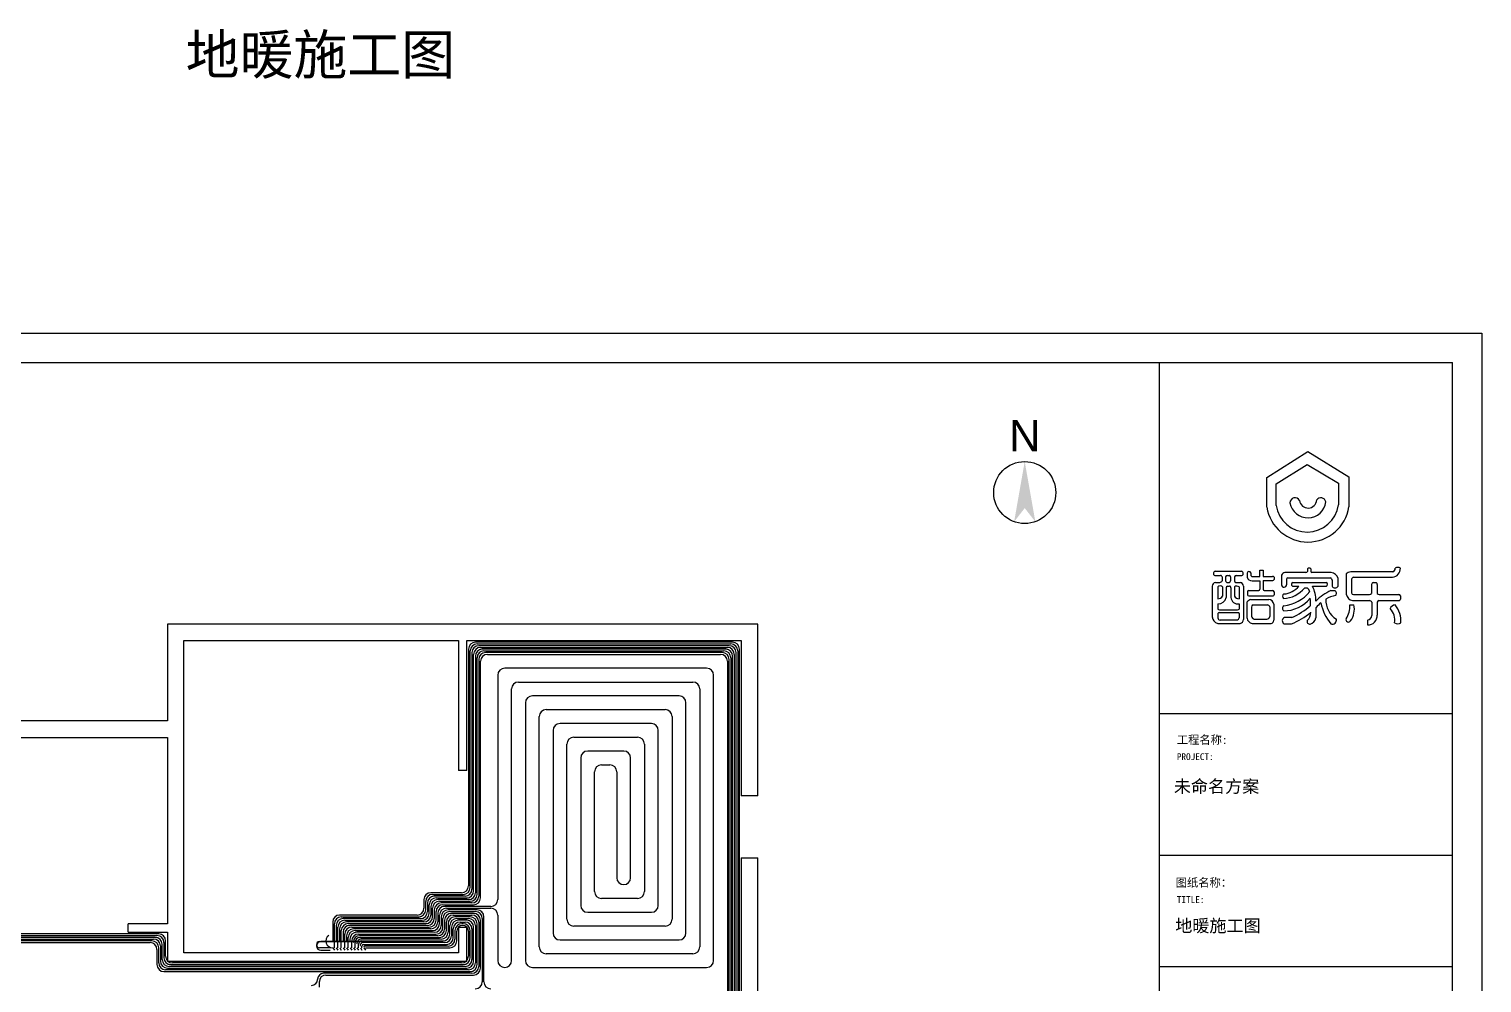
# Model space of a CAD drawing. Header units: inches. Extents: x 0 to 33600, y -33640 to -5478.
# Drawn here: x 12587 to 33600, y -19282 to -5478 of the extents above; entities that cross this region are included whole.
import ezdxf

# ---------------------------------------------------------------- set-up
doc = ezdxf.new("R2010")
doc.units = ezdxf.units.IN
doc.header["$MEASUREMENT"] = 0
for name, color, linetype in [('A2-建筑墙体', 255, 'Continuous'), ('P9-符号标注', 1, 'Continuous'), ('图框', 4, 'Continuous'), ('地暖管', 7, 'Continuous')]:
    doc.layers.add(name, color=color, linetype=linetype)
doc.styles.add('1f488f4b2ef1b152d32ed8bb140b4ed1', font='', dxfattribs={"height": 43.198381})
doc.styles.add('58c27925b294fd0c30aaffbcf10887a5', font='', dxfattribs={"height": 52.798021})
doc.styles.add('871ba157db02772189435026d6a1f12a', font='', dxfattribs={"height": 52.798021})
doc.styles.add('DEFAULT_COMPASS_TEXT_STYLE13.239135297263294', font='', dxfattribs={"height": 198.587029})
doc.styles.add('LAYER_TEXT_STYLE_YELLOW_800_ZH', font='', dxfattribs={"height": 714.285714})
doc.styles.add('macro_bim_design_name_ZH', font='', dxfattribs={"height": 80.1})
doc.styles.add('macro_bim_page_name_ZH', font='', dxfattribs={"height": 80.1})
doc.styles.get('1f488f4b2ef1b152d32ed8bb140b4ed1').set_extended_font_data('SimSun')
doc.styles.get('58c27925b294fd0c30aaffbcf10887a5').set_extended_font_data('SimSun')
doc.styles.get('871ba157db02772189435026d6a1f12a').set_extended_font_data('SimSun')
doc.styles.get('DEFAULT_COMPASS_TEXT_STYLE13.239135297263294').set_extended_font_data('Arial')
doc.styles.get('LAYER_TEXT_STYLE_YELLOW_800_ZH').set_extended_font_data('SimSun')
doc.styles.get('macro_bim_design_name_ZH').set_extended_font_data('SimSun')
doc.styles.get('macro_bim_page_name_ZH').set_extended_font_data('SimSun')

# ---------------------------------------------------------------- blocks, each defined once
blk = doc.blocks.new('1017054')
at = {"layer": '图框', "linetype": 'Continuous'}
for p, q in [((0.6, -8420), (11879.4, -8420)), ((11879.4, -8420), (11879.4, -16820)), ((155.4, -8570), (11729.4, -8570)), ((10229.5, -8570), (10229.5, -16670)), ((11729.4, -16670), (11729.4, -8570)), ((10779.5, -9157.8), (10989, -9025.4)), ((10989, -9025.4), (11199.7, -9154.6)), ((10827.1, -9190.6), (10985.9, -9092.1)), ((10985.9, -9092.1), (11145.7, -9187.4)), ((10779.5, -9309.1), (10779.5, -9157.8)), ((10827.1, -9300.7), (10827.1, -9190.6)), ((11145.7, -9187.4), (11145.7, -9298.5)), ((11199.7, -9154.6), (11199.7, -9308.1)), ((10516, -9638.2), (10649.4, -9638.2)), ((10679, -9646.9), (10679, -9668.4)), ((10698.5, -9645.8), (10698.5, -9659.9)), ((10743.9, -9664.3), (10743.9, -9631.6)), ((10743.9, -9631.6), (10761.1, -9631.6)), ((10761.1, -9631.6), (10761.1, -9664.3)), ((10978.7, -9644.7), (10871.7, -9644.7)), ((10987.8, -9625.8), (10987.8, -9639.2)), ((11005, -9625.8), (11005, -9639.2)), ((11108.5, -9644.7), (11010.5, -9644.7)), ((11185.8, -9651.3), (11185.8, -9755.9)), ((11423.8, -9641.2), (11208.3, -9641.2)), ((10500, -9714), (10500, -9870.6)), ((10516.5, -9694.8), (10539.6, -9694.8)), ((10517.5, -9659.8), (10542.9, -9659.8)), ((10529.4, -9718.3), (10529.4, -9778.2)), ((10550.4, -9666.9), (10550.4, -9686.3)), ((10553.1, -9717.5), (10553.1, -9764.5)), ((10568.9, -9666.9), (10568.9, -9686.3)), ((10572.1, -9722), (10572.1, -9772.4)), ((10578.3, -9659.6), (10588.4, -9659.6)), ((10578.3, -9694.8), (10588.4, -9694.8)), ((10578.3, -9714.4), (10588.4, -9714.4)), ((10593.9, -9666.9), (10593.9, -9686.3)), ((10596.3, -9722), (10596.3, -9772.4)), ((10613.6, -9666.9), (10613.6, -9686.3)), ((10614.5, -9717.5), (10614.5, -9764.5)), ((10621.8, -9694.8), (10644.9, -9694.8)), ((10622.9, -9659.8), (10647.9, -9659.8)), ((10637.7, -9718.3), (10637.7, -9778.2)), ((10660.1, -9714), (10660.1, -9884.4)), ((10704.1, -9686.4), (10743.9, -9686.4)), ((10704.3, -9664.3), (10743.9, -9664.3)), ((10743.9, -9686.4), (10743.9, -9730)), ((10761.1, -9664.3), (10809.3, -9664.3)), ((10761.1, -9685.6), (10809.8, -9685.6)), ((10761.1, -9685.6), (10761.1, -9730.2)), ((10816.5, -9668.6), (10816.5, -9680.6)), ((10855.3, -9657.7), (10855.3, -9708.4)), ((10880.1, -9678.8), (10880.1, -9706.5)), ((10887.5, -9672), (11104.9, -9672)), ((10910.4, -9714.1), (10943, -9714.1)), ((10912.3, -9694.7), (11083.7, -9694.7)), ((10973.1, -9723), (10985.5, -9723)), ((11012.4, -9714.1), (11083.9, -9714.1)), ((11113.3, -9682.5), (11113.3, -9713.5)), ((11143.8, -9714.1), (11143.8, -9674.1)), ((11213, -9677.6), (11213, -9748.9)), ((11223.1, -9668.1), (11422.3, -9668.1)), ((11314.9, -9705.6), (11314.9, -9751.8)), ((11322.9, -9694.6), (11339.5, -9694.6)), ((11344.4, -9705.7), (11344.4, -9752.1)), ((10529.4, -9804.4), (10529.4, -9831)), ((10637.7, -9804.4), (10637.7, -9831)), ((10678.1, -9795.8), (10678.1, -9878.3)), ((10680.2, -9743.1), (10680.2, -9757.9)), ((10686.9, -9736.4), (10739.1, -9736.4)), ((10687.1, -9763.1), (10811.6, -9763.1)), ((10698.5, -9782.5), (10789.7, -9782.5)), ((10766.4, -9736.4), (10808.7, -9736.4)), ((10815.4, -9806), (10815.4, -9888.1)), ((10817.3, -9743.3), (10817.3, -9757.7)), ((11107.6, -9737.1), (11127, -9737.1)), ((11218.2, -9787.6), (11305.1, -9787.6)), ((11222.8, -9756.7), (11303.9, -9756.7)), ((11316.4, -9796.6), (11316.4, -9864.4)), ((11343.9, -9796.4), (11343.9, -9861.9)), ((11352.4, -9787.6), (11454.7, -9787.6)), ((11354.5, -9757), (11454.4, -9757)), ((11462.8, -9763.9), (11462.8, -9780.4)), ((10529.4, -9853.9), (10529.4, -9876.8)), ((10535.8, -9849.4), (10633.5, -9849.4)), ((10537.1, -9834.6), (10630, -9834.6)), ((10637.7, -9853.9), (10637.7, -9876.8)), ((10701.9, -9821.1), (10701.9, -9867.3)), ((10706.1, -9809.8), (10782.9, -9809.8)), ((10795, -9819.6), (10795, -9869.2)), ((10907.3, -9874.9), (10869.2, -9874.9)), ((11031, -9876.9), (11031, -9822.5)), ((11203.9, -9809.9), (11224.6, -9809.9)), ((10528.2, -9905.3), (10643.9, -9905.3)), ((10541, -9887.2), (10629.8, -9887.2)), ((10704.2, -9905.1), (10801.8, -9905.1)), ((10715.6, -9882.4), (10779.9, -9882.4)), ((10867.5, -9906.4), (10905, -9906.4)), ((11295.1, -9888.3), (11295.1, -9912.6)), ((11729.4, -10367.6), (10229.5, -10367.6)), ((10229.5, -11091), (11729.4, -11091)), ((10229.5, -11659.7), (11729.4, -11659.7))]:
    blk.add_line(p, q, dxfattribs=at)
for centre, radius, start, end in [((10923.6, -9287.3), 25.6, 25.4217, 181.47552), ((10989.2, -9271.9), 92.6, 189.98711, 353.32388), ((10990.5, -9270.3), 44.2, 187.87552, 356.26453), ((11055.9, -9287.3), 25.6, 10.33016, 146.54958), ((10989.5, -9275.6), 212.7, 189.06326, 351.22537), ((10986.2, -9276.4), 161, 188.67877, 352.08264), ((10516.9, -9649), 10.8, 94.31777, 273.35043), ((10648.6, -9649), 10.8, 266.64957, 85.68223), ((10688.9, -9649), 10.2, 18.32617, 167.8205), ((10874, -9664.4), 19.8, 96.6007, 160.3597), ((10978.9, -9634.8), 9.89, 268.87418, 333.44443), ((10996.4, -9631.7), 10.4, 34.3448, 145.6552), ((11011.8, -9638), 6.85, 190.65553, 259.34445), ((11105.8, -9683.8), 39.2, 14.29939, 86.08947), ((11207.9, -9670.3), 29.1, 89.06215, 139.2711), ((11417.5, -9623), 45.4, 276.04296, 0.65613), ((11418.2, -9624.1), 18, 287.89719, 5.26145), ((11449.5, -9642.5), 24.2, 56.36841, 123.63158), ((10522.7, -9716.8), 22.9, 105.83975, 172.95766), ((10541.5, -9726.9), 14.9, 39.01448, 144.50691), ((10539.7, -9683.8), 11, 269.14342, 346.82722), ((10543.6, -9666.6), 6.82, 357.98129, 95.32506), ((10578, -9668.9), 9.33, 88.04288, 167.30389), ((10577.1, -9686.7), 8.15, 177.11169, 278.98932), ((10580.1, -9722.1), 7.97, 102.506, 178.97522), ((10587.9, -9665.7), 6.14, 349.24252, 85.66618), ((10584.8, -9686.4), 9.14, 292.98911, 0.31258), ((10588.7, -9722), 7.62, 359.86447, 92.47381), ((10622.4, -9668.9), 9.02, 87.0265, 167.29825), ((10622.1, -9686.4), 8.43, 179.77374, 268.00348), ((10625.6, -9733.6), 19.5, 51.82613, 124.56226), ((10640.8, -9713.7), 19.4, 359.2366, 77.79726), ((10702.5, -9662), 24.4, 195.3683, 273.70917), ((10703.6, -9659.4), 5.04, 186.11292, 278.41232), ((10736.8, -9729.7), 7.12, 288.75772, 357.82544), ((10769.1, -9728.8), 8.1, 189.86636, 250.41756), ((10809.5, -9672.2), 7.85, 27.06586, 91.1627), ((10808.8, -9677.4), 8.28, 276.56808, 337.70407), ((10867.7, -9707.1), 12.5, 186.18703, 2.53611), ((10858.4, -9629.4), 148, 272.30258, 320.77209), ((10859.3, -9646.7), 107.5, 273.95236, 321.12869), ((10887.7, -9679.7), 7.63, 91.63091, 173.24155), ((10916.3, -9704.9), 10.9, 111.61272, 237.21278), ((10965.6, -9751), 34.4, 15.36733, 54.46764), ((10883.2, -9785), 147.4, 357.88465, 28.76708), ((11080.2, -9704.5), 10.3, 291.04973, 70.19579), ((11102.5, -9682.6), 10.8, 0.02101, 77.29861), ((11128.7, -9706.7), 16.8, 203.57852, 334.05096), ((11226.9, -9682.3), 14.7, 105.19199, 161.43864), ((11330.2, -9708.3), 15.5, 118.11695, 170.12964), ((11327.8, -9706.4), 16.6, 2.43148, 45.33025), ((10530.2, -9752), 26.2, 268.28604, 331.4678), ((10530.3, -9761.2), 43.2, 268.70709, 344.96225), ((10631.6, -9769.6), 35.4, 184.56529, 280.02182), ((10634.3, -9757.4), 21, 199.75555, 279.22992), ((10701.1, -9808.8), 26.4, 95.46915, 150.42928), ((10687.9, -9744.1), 7.75, 97.02299, 172.38785), ((10687.8, -9754.9), 8.21, 201.55894, 265.2478), ((10788.8, -9809.4), 26.9, 7.31535, 87.96974), ((10809.1, -9744.7), 8.27, 9.89262, 92.87217), ((10810.9, -9756.6), 6.48, 276.52054, 350.24731), ((10874.6, -9766.5), 14.8, 121.83917, 226.61217), ((10866.8, -9668.8), 171.6, 269.65518, 321.42886), ((10846, -9619.7), 195.6, 275.85745, 321.34119), ((10883.7, -9798.1), 119.4, 352.30381, 10.76487), ((11214.4, -9973.6), 259.6, 114.30819, 135.12674), ((11271.5, -10063.7), 340.6, 129.22598, 134.91631), ((11283.8, -9756.8), 231.7, 190.70569, 220.3029), ((11194.2, -9786.5), 112.8, 177.3231, 238.5217), ((11148.4, -9880.9), 120, 98.18986, 123.83833), ((11119.5, -9751.2), 16, 317.39698, 62.11168), ((11224.2, -9749.1), 39, 189.98938, 261.04294), ((11223.5, -9745.7), 11.1, 197.06299, 266.0296), ((11302.3, -9738.5), 18.3, 274.95343, 313.25104), ((11302.4, -9802.6), 15.2, 23.19769, 79.76546), ((11354, -9797.7), 10.2, 98.95345, 172.60139), ((11354.6, -9743.9), 13.1, 218.86043, 269.43164), ((11453.5, -9766.6), 9.65, 16.3888, 84.90044), ((11455.1, -9779.9), 7.71, 266.93219, 356.95544), ((10539.4, -9867.4), 39.5, 184.54605, 253.58766), ((10536.5, -9825.9), 8.72, 215.6619, 274.05521), ((10535.6, -9856), 6.59, 88.46243, 161.40648), ((10540.3, -9876.3), 11, 182.87885, 273.35272), ((10627.2, -9877), 10.5, 284.46104, 1.14558), ((10629.6, -9823.7), 10.9, 272.46893, 318.04303), ((10633.5, -9853.6), 4.23, 356.58331, 90.13579), ((10711.5, -9872), 33.9, 190.68318, 257.6799), ((10722.2, -9822.1), 20.2, 142.48921, 177.23819), ((10719.3, -9865.3), 17.5, 186.44353, 257.53091), ((10778.4, -9865.5), 17, 275.00122, 347.37064), ((10782.1, -9823.2), 13.4, 15.3429, 86.46938), ((10876.2, -9891.1), 17.6, 113.26645, 240.43211), ((10874.6, -9827.3), 15.7, 123.37817, 235.87286), ((10796.3, -9609.5), 316.2, 290.11771, 311.01816), ((10725, -9487.1), 428.5, 295.18491, 310.27374), ((10952.8, -9851), 51.1, 311.40309, 3.37904), ((10986.7, -9864), 46.1, 288.01257, 343.66019), ((11091.4, -9817.7), 112.8, 325.90021, 3.97691), ((11126.6, -9832.2), 100.5, 323.81286, 12.79996), ((11296.4, -9865), 47.6, 268.32184, 3.75751), ((11290, -9862.4), 26.5, 281.04559, 355.65503), ((11438, -9839.4), 29.6, 93.67776, 159.45251), ((11344.6, -9889.3), 89.2, 351.62787, 42.57758), ((11332.1, -9893.1), 133.1, 356.08577, 38.6706), ((10638.4, -9884.3), 21.7, 284.70413, 359.86534), ((10798.7, -9888.7), 16.7, 280.69152, 1.98886), ((10998.2, -9895.2), 13, 153.43144, 282.69986), ((11115, -9887.3), 20.9, 247.69598, 13.05991), ((11196.8, -9885), 12.7, 161.60144, 329.06567), ((11448.7, -9874.7), 31.9, 240.08498, 300.52454)]:
    blk.add_arc(centre, radius, start, end, dxfattribs=at)
at = {"layer": '图框', "color": 255, "attachment_point": 1, "line_spacing_factor": 0.8}
for s, insert, char_height, style in [('工程名称:', (10319.5, -10479.1), 42.24, '871ba157db02772189435026d6a1f12a'), ('PROJECT:', (10319.5, -10569.3), 34.56, '1f488f4b2ef1b152d32ed8bb140b4ed1'), ('图纸名称：', (10313.6, -11209.7), 42.24, '58c27925b294fd0c30aaffbcf10887a5'), ('TITLE:', (10319.5, -11300), 34.56, '1f488f4b2ef1b152d32ed8bb140b4ed1')]:
    blk.add_mtext(s, dxfattribs=dict(at, insert=insert, char_height=char_height, style=style))

msp = doc.modelspace()

# ---------------------------------------------------------------- hatches: boundary and pattern name
at = {"layer": 'P9-符号标注'}
msp.add_hatch(color=0, dxfattribs=at).paths.add_polyline_path([(26987, -12410), (26834, -12608), (26987, -11736), (27141, -12608)], flags=0)

# ---------------------------------------------------------------- linework, layer by layer
at = {"layer": 'A2-建筑墙体', "color": 255, "linetype": 'Continuous'}
for p, q in [((14587, -14088), (14587, -14328)), ((23127, -14088), (14587, -14088)), ((23127, -14328), (23127, -14088)), ((14587, -14328), (14587, -15488)), ((14827, -14328), (18797, -14328)), ((14827, -18848), (14827, -14328)), ((18797, -14328), (18797, -16206)), ((18917, -14328), (22887, -14328)), ((18917, -16206), (18917, -14328)), ((22887, -14328), (22887, -16572)), ((23127, -16572), (23127, -14328)), ((14587, -15488), (11952, -15488)), ((11952, -15728), (14587, -15728)), ((14587, -15728), (14587, -18428)), ((18917, -16206), (18797, -16206)), ((18917, -16206), (18797, -16206)), ((23127, -16572), (22887, -16572)), ((23127, -16572), (22887, -16572)), ((22887, -17472), (22887, -19718)), ((22887, -17472), (23127, -17472)), ((22887, -17472), (23127, -17472)), ((23127, -19718), (23127, -17472)), ((14587, -18428), (14020, -18428)), ((14020, -18548), (14020, -18428)), ((14020, -18548), (14020, -18428)), ((18797, -18475), (18797, -18848)), ((18797, -18475), (18917, -18475)), ((18797, -18475), (18917, -18475)), ((18917, -18968), (18917, -18475)), ((14020, -18548), (14587, -18548)), ((14587, -18548), (14587, -18848)), ((14587, -18848), (14587, -18968)), ((18797, -18848), (14827, -18848)), ((14587, -18968), (18797, -18968)), ((18797, -18968), (18917, -18968))]:
    msp.add_line(p, q, dxfattribs=at)
at = {"layer": 'P9-符号标注', "color": 0, "linetype": 'Continuous'}
msp.add_circle((26987, -12186), 449, dxfattribs=at)
at = {"layer": '地暖管', "color": 242, "linetype": 'Continuous', "true_color": 0xbd002e}
for p, q in [((18942, -14452), (18942, -17876)), ((18967, -17901), (18967, -14477)), ((22762, -14352), (19042, -14352)), ((19067, -14377), (22737, -14377)), ((22712, -14402), (19092, -14402)), ((19117, -14427), (22687, -14427)), ((22662, -14452), (19142, -14452)), ((19166, -14477), (22637, -14477)), ((22837, -14477), (22837, -19907)), ((22862, -19882), (22862, -14452)), ((18992, -14502), (18992, -17926)), ((19017, -17951), (19017, -14527)), ((19042, -14552), (19042, -17976)), ((19066, -18000), (19066, -14577)), ((19091, -14602), (19091, -18025)), ((19116, -18050), (19116, -14627)), ((22612, -14502), (19191, -14502)), ((19216, -14527), (22587, -14527)), ((22687, -14627), (22687, -20057)), ((22712, -20032), (22712, -14602)), ((22737, -14577), (22737, -20007)), ((22762, -19982), (22762, -14552)), ((22787, -14527), (22787, -19957)), ((22812, -19932), (22812, -14502)), ((19366, -14827), (19366, -18075)), ((22387, -14727), (19466, -14727)), ((22487, -18959), (22487, -14827)), ((19566, -18959), (19566, -15027)), ((19666, -14927), (22187, -14927)), ((21987, -15127), (19866, -15127)), ((22287, -15027), (22287, -18759)), ((19766, -15227), (19766, -18959)), ((20066, -15327), (21787, -15327)), ((22087, -18559), (22087, -15227)), ((19966, -18759), (19966, -15427)), ((21587, -15527), (20266, -15527)), ((21887, -15427), (21887, -18359)), ((20166, -15627), (20166, -18559)), ((20466, -15727), (21387, -15727)), ((21687, -18159), (21687, -15627)), ((20366, -18359), (20366, -15827)), ((21187, -15927), (20666, -15927)), ((21487, -15827), (21487, -17959)), ((20566, -16027), (20566, -18159)), ((20866, -16127), (20987, -16127)), ((21287, -17759), (21287, -16027)), ((20766, -17959), (20766, -16227)), ((21087, -16227), (21087, -17759)), ((18842, -17976), (18398, -17976)), ((18423, -18001), (18867, -18001)), ((18892, -18026), (18448, -18026)), ((18473, -18051), (18917, -18051)), ((21387, -18059), (20866, -18059)), ((18298, -18076), (18298, -18200)), ((18323, -18225), (18323, -18101)), ((18348, -18126), (18348, -18250)), ((18373, -18275), (18373, -18151)), ((18398, -18176), (18398, -18299)), ((18423, -18324), (18423, -18200)), ((18448, -18225), (18448, -18349)), ((18473, -18374), (18473, -18250)), ((18942, -18076), (18498, -18076)), ((18498, -18275), (18498, -18399)), ((18523, -18100), (18966, -18100)), ((18991, -18125), (18548, -18125)), ((18573, -18150), (19016, -18150)), ((19266, -18175), (18598, -18175)), ((18623, -18200), (19266, -18200)), ((19066, -18225), (18648, -18225)), ((18672, -18250), (19041, -18250)), ((19016, -18275), (18697, -18275)), ((20666, -18259), (21587, -18259)), ((16978, -18400), (16978, -18676)), ((17003, -18673), (17003, -18425)), ((17028, -18450), (17028, -18676)), ((17053, -18673), (17053, -18475)), ((18198, -18300), (17078, -18300)), ((17103, -18325), (18223, -18325)), ((18248, -18350), (17128, -18350)), ((17153, -18375), (18273, -18375)), ((18298, -18399), (17178, -18399)), ((17203, -18424), (18323, -18424)), ((18348, -18449), (17228, -18449)), ((17253, -18474), (18373, -18474)), ((18523, -18424), (18523, -18300)), ((18548, -18325), (18548, -18449)), ((18572, -18474), (18572, -18350)), ((18597, -18375), (18597, -18499)), ((18622, -18524), (18622, -18400)), ((18647, -18425), (18647, -18549)), ((18672, -18574), (18672, -18450)), ((18697, -18475), (18697, -18599)), ((18722, -18300), (18991, -18300)), ((18966, -18325), (18747, -18325)), ((18772, -18350), (18942, -18350)), ((18917, -18375), (18797, -18375)), ((18822, -18400), (18892, -18400)), ((18867, -18425), (18847, -18425)), ((18856, -18450), (18858, -18450)), ((19017, -18967), (19017, -18475)), ((19042, -18450), (19042, -18992)), ((19066, -19017), (19066, -18425)), ((19091, -18400), (19091, -19042)), ((19116, -19067), (19116, -18375)), ((19141, -18350), (19141, -19267)), ((19166, -19267), (19166, -18325)), ((19366, -18300), (19366, -18959)), ((21787, -18459), (20466, -18459)), ((14462, -18572), (12077, -18572)), ((12102, -18597), (14437, -18597)), ((14412, -18622), (12127, -18622)), ((12152, -18647), (14387, -18647)), ((14362, -18672), (12177, -18672)), ((12201, -18697), (14337, -18697)), ((14537, -18697), (14537, -18917)), ((14562, -18892), (14562, -18672)), ((16787, -18684), (17942, -18684)), ((18145, -18684), (16805, -18684)), ((17003, -18773), (17003, -18673)), ((17053, -18773), (17053, -18673)), ((17078, -18499), (17078, -18676)), ((17103, -18673), (17103, -18524)), ((17103, -18773), (17103, -18673)), ((17128, -18549), (17128, -18676)), ((17153, -18673), (17153, -18574)), ((17153, -18773), (17153, -18673)), ((17178, -18599), (17178, -18676)), ((17203, -18673), (17203, -18624)), ((17203, -18773), (17203, -18673)), ((17228, -18649), (17228, -18676)), ((17253, -18674), (17253, -18673)), ((17253, -18773), (17253, -18674)), ((17277, -18686), (17277, -18689)), ((18398, -18499), (17278, -18499)), ((17302, -18699), (17302, -18698)), ((17302, -18773), (17302, -18699)), ((17303, -18524), (18423, -18524)), ((18448, -18549), (17328, -18549)), ((17352, -18574), (18472, -18574)), ((18497, -18599), (17364, -18599)), ((17376, -18624), (18522, -18624)), ((18547, -18649), (17389, -18649)), ((17401, -18674), (18572, -18674)), ((18597, -18699), (17414, -18699)), ((18042, -18684), (17942, -18684)), ((18245, -18684), (18145, -18684)), ((18722, -18624), (18722, -18500)), ((18747, -18525), (18747, -18649)), ((18772, -18673), (18772, -18534)), ((18942, -18534), (18942, -18892)), ((18967, -18917), (18967, -18525)), ((18992, -18500), (18992, -18942)), ((20266, -18659), (21987, -18659)), ((14437, -18797), (14437, -19017)), ((14462, -18992), (14462, -18772)), ((14487, -18747), (14487, -18967)), ((14512, -18942), (14512, -18722)), ((16743, -18729), (16743, -18728)), ((16743, -18746), (16743, -18747)), ((16943, -18773), (16787, -18773)), ((16805, -18809), (16943, -18809)), ((16980, -18776), (17003, -18809)), ((17030, -18776), (17053, -18809)), ((17080, -18776), (17103, -18809)), ((17130, -18776), (17153, -18809)), ((17180, -18776), (17203, -18809)), ((17229, -18776), (17253, -18809)), ((17279, -18776), (17302, -18809)), ((17327, -18711), (17327, -18713)), ((17328, -18775), (17352, -18809)), ((17352, -18724), (17352, -18723)), ((17352, -18773), (17352, -18724)), ((17377, -18736), (17377, -18737)), ((17378, -18774), (17402, -18809)), ((17402, -18749), (17402, -18748)), ((17402, -18773), (17402, -18749)), ((17426, -18724), (18622, -18724)), ((17427, -18761), (17427, -18762)), ((17427, -18774), (17452, -18809)), ((18647, -18749), (17439, -18749)), ((17452, -18773), (17552, -18773)), ((17552, -18773), (18672, -18773)), ((22187, -18859), (20066, -18859)), ((14537, -19117), (18966, -19117)), ((18942, -19092), (14562, -19092)), ((14587, -19067), (18917, -19067)), ((18892, -19042), (14612, -19042)), ((14637, -19017), (18867, -19017)), ((18842, -18992), (14662, -18992)), ((19866, -19059), (22387, -19059)), ((16760, -19229), (16760, -19230)), ((16785, -19345), (16785, -19262)), ((18991, -19142), (16847, -19142)), ((16880, -19167), (19016, -19167))]:
    msp.add_line(p, q, dxfattribs=at)
for centre, radius, start, end in [((19042, -14452), 100, 90, 180), ((19067, -14477), 100, 90, 180), ((19092, -14502), 100, 90, 180), ((19117, -14527), 100, 90, 180), ((19142, -14552), 100, 90, 180), ((19166, -14577), 100, 90, 180), ((22637, -14577), 100, 0, 90), ((22662, -14552), 100, 0, 90), ((22687, -14527), 100, 0, 90), ((22712, -14502), 100, 0, 90), ((22737, -14477), 100, 0, 90), ((22762, -14452), 100, 0, 90), ((19191, -14602), 100, 90, 180), ((19216, -14627), 100, 90, 180), ((22587, -14627), 100, 0, 90), ((22612, -14602), 100, 0, 90), ((19466, -14827), 100, 90, 180), ((22387, -14827), 100, 0, 90), ((19666, -15027), 100, 90, 180), ((19866, -15227), 100, 90, 180), ((21987, -15227), 100, 0, 90), ((22187, -15027), 100, 0, 90), ((20066, -15427), 100, 90, 180), ((21787, -15427), 100, 0, 90), ((20266, -15627), 100, 90, 180), ((21587, -15627), 100, 0, 90), ((20466, -15827), 100, 90, 180), ((21387, -15827), 100, 0, 90), ((20666, -16027), 100, 90, 180), ((21187, -16027), 100, 0, 90), ((20866, -16227), 100, 90, 180), ((20987, -16227), 100, 0, 90), ((21187, -17759), 100, 180, 270), ((21187, -17759), 100, 270, 0), ((18398, -18076), 100, 90, 180), ((18423, -18101), 100, 90, 180), ((18448, -18126), 100, 90, 180), ((18473, -18151), 100, 90, 180), ((18842, -17876), 100, 270, 0), ((18867, -17901), 100, 270, 0), ((18892, -17926), 100, 270, 0), ((18917, -17951), 100, 270, 0), ((18942, -17976), 100, 270, 0), ((18966, -18000), 100, 270, 0), ((18991, -18025), 100, 270, 0), ((19016, -18050), 100, 270, 0), ((20866, -17959), 100, 180, 270), ((21387, -17959), 100, 270, 0), ((18198, -18200), 100, 270, 0), ((18223, -18225), 100, 270, 0), ((18248, -18250), 100, 270, 0), ((18273, -18275), 100, 270, 0), ((18498, -18176), 100, 90, 180), ((18523, -18200), 100, 90, 180), ((18548, -18225), 100, 90, 180), ((18573, -18250), 100, 90, 180), ((18598, -18275), 100, 90, 180), ((18623, -18300), 100, 90, 180), ((18648, -18325), 100, 90, 180), ((18672, -18350), 100, 90, 180), ((18697, -18375), 100, 90, 180), ((19016, -18375), 100, 0, 90), ((19041, -18350), 100, 0, 90), ((19066, -18325), 100, 0, 90), ((19266, -18075), 100, 270, 0), ((19266, -18300), 100, 0, 90), ((20666, -18159), 100, 180, 270), ((21587, -18159), 100, 270, 0), ((17078, -18400), 100, 90, 180), ((17103, -18425), 100, 90, 180), ((17128, -18450), 100, 90, 180), ((17153, -18475), 100, 90, 180), ((17178, -18499), 100, 90, 180), ((17203, -18524), 100, 90, 180), ((17228, -18549), 100, 90, 180), ((17253, -18574), 100, 90, 180), ((18298, -18299), 100, 270, 0), ((18323, -18324), 100, 270, 0), ((18348, -18349), 100, 270, 0), ((18373, -18374), 100, 270, 0), ((18398, -18399), 100, 270, 0), ((18423, -18424), 100, 270, 0), ((18448, -18449), 100, 270, 0), ((18472, -18474), 100, 270, 0), ((18722, -18400), 100, 90, 180), ((18747, -18425), 100, 90, 180), ((18772, -18450), 100, 90, 180), ((18797, -18475), 100, 90, 180), ((18822, -18500), 100, 90, 180), ((18847, -18525), 100, 90, 180), ((18856, -18534), 84, 90, 180), ((18858, -18534), 84, 0, 90), ((18867, -18525), 100, 0, 90), ((18892, -18500), 100, 0, 90), ((18917, -18475), 100, 0, 90), ((18942, -18450), 100, 0, 90), ((18966, -18425), 100, 0, 90), ((18991, -18400), 100, 0, 90), ((20466, -18359), 100, 180, 270), ((21787, -18359), 100, 270, 0), ((14337, -18797), 100, 0, 90), ((14362, -18772), 100, 0, 90), ((14387, -18747), 100, 0, 90), ((14412, -18722), 100, 0, 90), ((14437, -18697), 100, 0, 90), ((14462, -18672), 100, 0, 90), ((16787, -18728), 44, 90, 180), ((16805, -18746), 62, 90, 180), ((16980, -18676), 100, 125.4087, 270), ((17030, -18676), 3.32, 125.4087, 270), ((17080, -18676), 3.32, 125.4087, 270), ((17130, -18676), 3.32, 125.4087, 270), ((17180, -18676), 3.32, 125.4087, 270), ((17278, -18599), 100, 90, 180), ((17303, -18624), 100, 90, 180), ((17230, -18676), 3.32, 125.4087, 270), ((17328, -18649), 100, 90, 180), ((17352, -18673), 99, 90, 180), ((17279, -18689), 2.89, 125.4087, 270), ((17364, -18686), 87, 90, 180), ((17376, -18698), 74, 90, 180), ((17389, -18711), 62, 90, 180), ((17401, -18723), 49, 90, 180), ((17414, -18736), 37, 90, 180), ((18497, -18499), 100, 270, 0), ((18522, -18524), 100, 270, 0), ((18547, -18549), 100, 270, 0), ((18572, -18574), 100, 270, 0), ((18597, -18599), 100, 270, 0), ((18622, -18624), 100, 270, 0), ((18647, -18649), 100, 270, 0), ((18672, -18673), 100, 270, 0), ((20266, -18559), 100, 180, 270), ((21987, -18559), 100, 270, 0), ((14662, -18892), 100, 180, 270), ((16787, -18729), 44, 180, 270), ((16805, -18747), 62, 180, 270), ((17329, -18713), 2.06, 125.4087, 270), ((17378, -18737), 1.23, 125.4087, 270), ((17426, -18748), 24, 90, 180), ((17439, -18761), 12, 90, 180), ((17427, -18762), 0.399, 125.4087, 270), ((18842, -18892), 100, 270, 0), ((20066, -18759), 100, 180, 270), ((22187, -18759), 100, 270, 0), ((14537, -19017), 100, 180, 270), ((14562, -18992), 100, 180, 270), ((14587, -18967), 100, 180, 270), ((14612, -18942), 100, 180, 270), ((14637, -18917), 100, 180, 270), ((18867, -18917), 100, 270, 0), ((18892, -18942), 100, 270, 0), ((18917, -18967), 100, 270, 0), ((18942, -18992), 100, 270, 0), ((18966, -19017), 100, 270, 0), ((18991, -19042), 100, 270, 0), ((19016, -19067), 100, 270, 0), ((19466, -18959), 100, 180, 270), ((19466, -18959), 100, 270, 0), ((19866, -18959), 100, 180, 270), ((22387, -18959), 100, 270, 0), ((16673, -19230), 87, 270, 0), ((16847, -19229), 87, 90, 180), ((16880, -19262), 95, 90, 180), ((19041, -19267), 100, 270, 0), ((19266, -19267), 100, 180, 270)]:
    msp.add_arc(centre, radius, start, end, dxfattribs=at)

# ---------------------------------------------------------------- block references
at = {"layer": '图框', "color": 7, "xscale": 2.828571557998657, "yscale": 2.828571557998657}
msp.add_blockref('1017054', (-2, 13937), dxfattribs=at)

# ---------------------------------------------------------------- texts
at = {"color": 2, "insert": (16800, -5880), "char_height": 571.4, "attachment_point": 5, "line_spacing_factor": 0.8, "style": 'LAYER_TEXT_STYLE_YELLOW_800_ZH'}
msp.add_mtext('地暖施工图^M^J', dxfattribs=at)
at = {"layer": 'P9-符号标注', "color": 7, "insert": (26987, -11362), "char_height": 449, "attachment_point": 5, "line_spacing_factor": 0.8, "style": 'DEFAULT_COMPASS_TEXT_STYLE13.239135297263294'}
msp.add_mtext('N', dxfattribs=at)
at = {"layer": '图框', "color": 7, "char_height": 181.3, "attachment_point": 1, "line_spacing_factor": 0.8}
for s, insert, style in [('未命名方案^M^J', (29143, -16347), 'macro_bim_design_name_ZH'), ('地暖施工图^M^J', (29164, -18363), 'macro_bim_page_name_ZH')]:
    msp.add_mtext(s, dxfattribs=dict(at, insert=insert, style=style))

doc.saveas('drawing.dxf')
